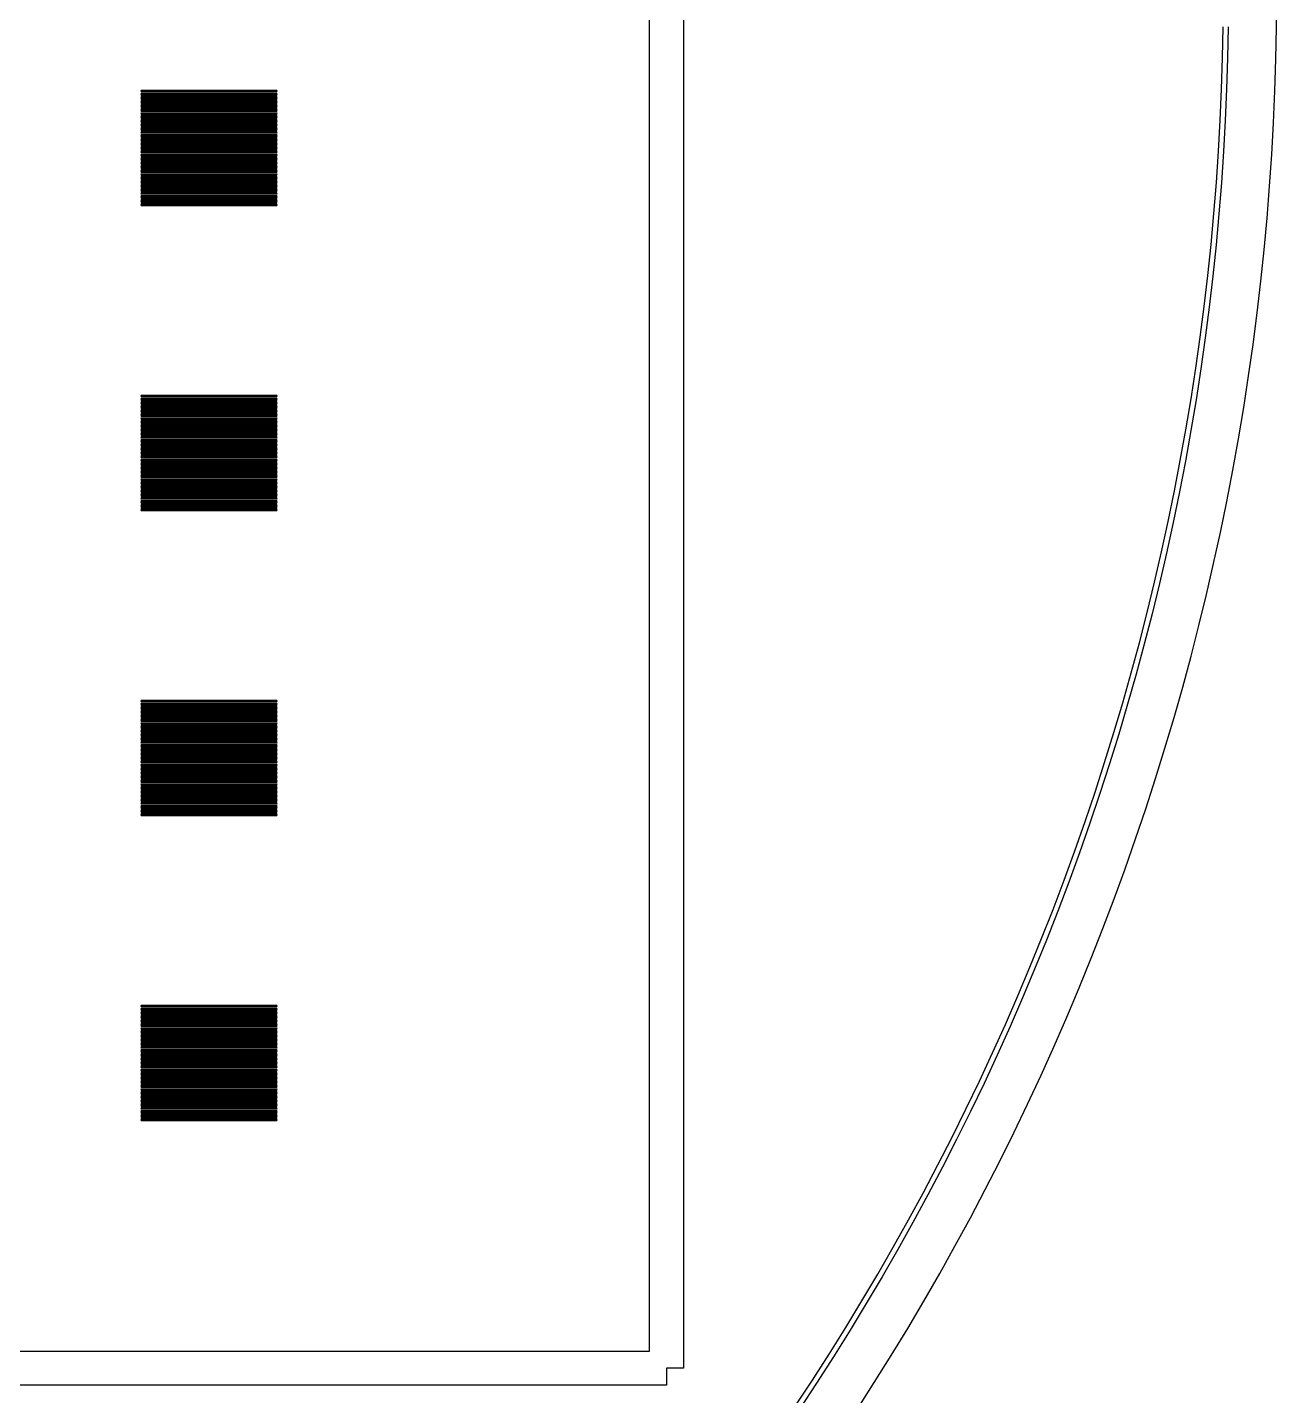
# Model space of a CAD drawing. Extents: x -17 to 130, y -40 to 112.
# Drawn here: x 93.64 to 130.5, y -5.31 to 35.06 of the extents above; entities that cross this region are included whole.
import ezdxf

# ---------------------------------------------------------------- set-up
doc = ezdxf.new("R2010")
doc.units = 0

msp = doc.modelspace()

# ---------------------------------------------------------------- linework, layer by layer
for p, q in [((113, 76.5), (113, -4.5)), ((112, -4), (112, 76)), ((130.494, 35.0612), (130.5, 36)), ((128.902, 34.1613), (128.919, 35.0806)), ((129.069, 35.0787), (129.052, 34.1576)), ((130.477, 34.1226), (130.494, 35.0612)), ((128.874, 33.2422), (128.902, 34.1613)), ((129.052, 34.1576), (129.024, 33.2367)), ((130.448, 33.1842), (130.477, 34.1226)), ((97, 33.195), (97, 33.205)), ((97, 33.205), (101, 33.205)), ((101, 33.195), (97, 33.195)), ((97, 33.155), (97, 33.165)), ((97, 33.165), (101, 33.165)), ((101, 33.155), (97, 33.155)), ((97, 33.115), (97, 33.125)), ((97, 33.125), (101, 33.125)), ((101, 33.115), (97, 33.115)), ((101, 33.205), (101, 33.195)), ((101, 33.165), (101, 33.155)), ((101, 33.125), (101, 33.115)), ((128.835, 32.3236), (128.874, 33.2422)), ((129.024, 33.2367), (128.985, 32.3163)), ((130.408, 32.2463), (130.448, 33.1842)), ((97, 33.075), (97, 33.085)), ((97, 33.085), (101, 33.085)), ((101, 33.075), (97, 33.075)), ((97, 33.035), (97, 33.045)), ((97, 33.045), (101, 33.045)), ((101, 33.035), (97, 33.035)), ((97, 32.995), (97, 33.005)), ((97, 33.005), (101, 33.005)), ((101, 32.995), (97, 32.995)), ((97, 32.955), (97, 32.965)), ((97, 32.965), (101, 32.965)), ((101, 32.955), (97, 32.955)), ((97, 32.915), (97, 32.925)), ((97, 32.925), (101, 32.925)), ((101, 32.915), (97, 32.915)), ((97, 32.875), (97, 32.885)), ((97, 32.885), (101, 32.885)), ((101, 32.875), (97, 32.875)), ((97, 32.835), (97, 32.845)), ((97, 32.845), (101, 32.845)), ((101, 32.835), (97, 32.835)), ((97, 32.795), (97, 32.805)), ((97, 32.805), (101, 32.805)), ((101, 32.795), (97, 32.795)), ((97, 32.755), (97, 32.765)), ((97, 32.765), (101, 32.765)), ((101, 32.755), (97, 32.755)), ((97, 32.715), (97, 32.725)), ((97, 32.725), (101, 32.725)), ((101, 32.715), (97, 32.715)), ((101, 33.085), (101, 33.075)), ((101, 33.045), (101, 33.035)), ((101, 33.005), (101, 32.995)), ((101, 32.965), (101, 32.955)), ((101, 32.925), (101, 32.915)), ((101, 32.885), (101, 32.875)), ((101, 32.845), (101, 32.835)), ((101, 32.805), (101, 32.795)), ((101, 32.765), (101, 32.755)), ((101, 32.725), (101, 32.715)), ((97, 32.675), (97, 32.685)), ((97, 32.685), (101, 32.685)), ((101, 32.675), (97, 32.675)), ((97, 32.635), (97, 32.645)), ((97, 32.645), (101, 32.645)), ((101, 32.635), (97, 32.635)), ((97, 32.595), (97, 32.605)), ((97, 32.605), (101, 32.605)), ((101, 32.595), (97, 32.595)), ((97, 32.555), (97, 32.565)), ((97, 32.565), (101, 32.565)), ((101, 32.555), (97, 32.555)), ((97, 32.515), (97, 32.525)), ((97, 32.525), (101, 32.525)), ((101, 32.515), (97, 32.515)), ((97, 32.475), (97, 32.485)), ((97, 32.485), (101, 32.485)), ((101, 32.475), (97, 32.475)), ((97, 32.435), (97, 32.445)), ((97, 32.445), (101, 32.445)), ((101, 32.435), (97, 32.435)), ((97, 32.395), (97, 32.405)), ((97, 32.405), (101, 32.405)), ((101, 32.395), (97, 32.395)), ((97, 32.355), (97, 32.365)), ((97, 32.365), (101, 32.365)), ((101, 32.355), (97, 32.355)), ((97, 32.315), (97, 32.325)), ((97, 32.325), (101, 32.325)), ((101, 32.315), (97, 32.315)), ((101, 32.685), (101, 32.675)), ((101, 32.645), (101, 32.635)), ((101, 32.605), (101, 32.595)), ((101, 32.565), (101, 32.555)), ((101, 32.525), (101, 32.515)), ((101, 32.485), (101, 32.475)), ((101, 32.445), (101, 32.435)), ((101, 32.405), (101, 32.395)), ((101, 32.365), (101, 32.355)), ((101, 32.325), (101, 32.315)), ((128.784, 31.4055), (128.835, 32.3236)), ((128.985, 32.3163), (128.934, 31.3963)), ((97, 32.275), (97, 32.285)), ((97, 32.285), (101, 32.285)), ((101, 32.275), (97, 32.275)), ((97, 32.235), (97, 32.245)), ((97, 32.245), (101, 32.245)), ((101, 32.235), (97, 32.235)), ((97, 32.195), (97, 32.205)), ((97, 32.205), (101, 32.205)), ((101, 32.195), (97, 32.195)), ((97, 32.155), (97, 32.165)), ((97, 32.165), (101, 32.165)), ((101, 32.155), (97, 32.155)), ((97, 32.115), (97, 32.125)), ((97, 32.125), (101, 32.125)), ((101, 32.115), (97, 32.115)), ((97, 32.075), (97, 32.085)), ((97, 32.085), (101, 32.085)), ((101, 32.075), (97, 32.075)), ((97, 32.035), (97, 32.045)), ((97, 32.045), (101, 32.045)), ((101, 32.035), (97, 32.035)), ((97, 31.995), (97, 32.005)), ((97, 32.005), (101, 32.005)), ((101, 31.995), (97, 31.995)), ((97, 31.955), (97, 31.965)), ((97, 31.965), (101, 31.965)), ((101, 31.955), (97, 31.955)), ((97, 31.915), (97, 31.925)), ((97, 31.925), (101, 31.925)), ((101, 31.915), (97, 31.915)), ((101, 32.285), (101, 32.275)), ((101, 32.245), (101, 32.235)), ((101, 32.205), (101, 32.195)), ((101, 32.165), (101, 32.155)), ((101, 32.125), (101, 32.115)), ((101, 32.085), (101, 32.075)), ((101, 32.045), (101, 32.035)), ((101, 32.005), (101, 31.995)), ((101, 31.965), (101, 31.955)), ((101, 31.925), (101, 31.915)), ((130.356, 31.309), (130.408, 32.2463)), ((97, 31.875), (97, 31.885)), ((97, 31.885), (101, 31.885)), ((101, 31.875), (97, 31.875)), ((97, 31.835), (97, 31.845)), ((97, 31.845), (101, 31.845)), ((101, 31.835), (97, 31.835)), ((97, 31.795), (97, 31.805)), ((97, 31.805), (101, 31.805)), ((101, 31.795), (97, 31.795)), ((97, 31.755), (97, 31.765)), ((97, 31.765), (101, 31.765)), ((101, 31.755), (97, 31.755)), ((97, 31.715), (97, 31.725)), ((97, 31.725), (101, 31.725)), ((101, 31.715), (97, 31.715)), ((97, 31.675), (97, 31.685)), ((97, 31.685), (101, 31.685)), ((101, 31.675), (97, 31.675)), ((97, 31.635), (97, 31.645)), ((97, 31.645), (101, 31.645)), ((101, 31.635), (97, 31.635)), ((97, 31.595), (97, 31.605)), ((97, 31.605), (101, 31.605)), ((101, 31.595), (97, 31.595)), ((97, 31.555), (97, 31.565)), ((97, 31.565), (101, 31.565)), ((101, 31.555), (97, 31.555)), ((97, 31.515), (97, 31.525)), ((97, 31.525), (101, 31.525)), ((101, 31.515), (97, 31.515)), ((101, 31.885), (101, 31.875)), ((101, 31.845), (101, 31.835)), ((101, 31.805), (101, 31.795)), ((101, 31.765), (101, 31.755)), ((101, 31.725), (101, 31.715)), ((101, 31.685), (101, 31.675)), ((101, 31.645), (101, 31.635)), ((101, 31.605), (101, 31.595)), ((101, 31.565), (101, 31.555)), ((101, 31.525), (101, 31.515)), ((97, 31.475), (97, 31.485)), ((97, 31.485), (101, 31.485)), ((101, 31.475), (97, 31.475)), ((97, 31.435), (97, 31.445)), ((97, 31.445), (101, 31.445)), ((101, 31.435), (97, 31.435)), ((97, 31.395), (97, 31.405)), ((97, 31.405), (101, 31.405)), ((101, 31.395), (97, 31.395)), ((97, 31.355), (97, 31.365)), ((97, 31.365), (101, 31.365)), ((101, 31.355), (97, 31.355)), ((97, 31.315), (97, 31.325)), ((97, 31.325), (101, 31.325)), ((101, 31.315), (97, 31.315)), ((97, 31.275), (97, 31.285)), ((97, 31.285), (101, 31.285)), ((101, 31.275), (97, 31.275)), ((97, 31.235), (97, 31.245)), ((97, 31.245), (101, 31.245)), ((101, 31.235), (97, 31.235)), ((97, 31.195), (97, 31.205)), ((97, 31.205), (101, 31.205)), ((101, 31.195), (97, 31.195)), ((97, 31.155), (97, 31.165)), ((97, 31.165), (101, 31.165)), ((101, 31.155), (97, 31.155)), ((97, 31.115), (97, 31.125)), ((97, 31.125), (101, 31.125)), ((101, 31.115), (97, 31.115)), ((101, 31.485), (101, 31.475)), ((101, 31.445), (101, 31.435)), ((101, 31.405), (101, 31.395)), ((101, 31.365), (101, 31.355)), ((101, 31.325), (101, 31.315)), ((101, 31.285), (101, 31.275)), ((101, 31.245), (101, 31.235)), ((101, 31.205), (101, 31.195)), ((101, 31.165), (101, 31.155)), ((101, 31.125), (101, 31.115)), ((128.722, 30.4882), (128.784, 31.4055)), ((128.934, 31.3963), (128.872, 30.4771)), ((130.293, 30.3723), (130.356, 31.309)), ((97, 31.075), (97, 31.085)), ((97, 31.085), (101, 31.085)), ((101, 31.075), (97, 31.075)), ((97, 31.035), (97, 31.045)), ((97, 31.045), (101, 31.045)), ((101, 31.035), (97, 31.035)), ((97, 30.995), (97, 31.005)), ((97, 31.005), (101, 31.005)), ((101, 30.995), (97, 30.995)), ((97, 30.955), (97, 30.965)), ((97, 30.965), (101, 30.965)), ((101, 30.955), (97, 30.955)), ((97, 30.915), (97, 30.925)), ((97, 30.925), (101, 30.925)), ((101, 30.915), (97, 30.915)), ((97, 30.875), (97, 30.885)), ((97, 30.885), (101, 30.885)), ((101, 30.875), (97, 30.875)), ((97, 30.835), (97, 30.845)), ((97, 30.845), (101, 30.845)), ((101, 30.835), (97, 30.835)), ((97, 30.795), (97, 30.805)), ((97, 30.805), (101, 30.805)), ((101, 30.795), (97, 30.795)), ((97, 30.755), (97, 30.765)), ((97, 30.765), (101, 30.765)), ((101, 30.755), (97, 30.755)), ((97, 30.715), (97, 30.725)), ((97, 30.725), (101, 30.725)), ((101, 30.715), (97, 30.715)), ((97, 30.675), (97, 30.685)), ((97, 30.685), (101, 30.685)), ((101, 31.085), (101, 31.075)), ((101, 31.045), (101, 31.035)), ((101, 31.005), (101, 30.995)), ((101, 30.965), (101, 30.955)), ((101, 30.925), (101, 30.915)), ((101, 30.885), (101, 30.875)), ((101, 30.845), (101, 30.835)), ((101, 30.805), (101, 30.795)), ((101, 30.765), (101, 30.755)), ((101, 30.725), (101, 30.715)), ((101, 30.685), (101, 30.675)), ((101, 30.675), (97, 30.675)), ((97, 30.635), (97, 30.645)), ((97, 30.645), (101, 30.645)), ((101, 30.635), (97, 30.635)), ((97, 30.595), (97, 30.605)), ((97, 30.605), (101, 30.605)), ((101, 30.595), (97, 30.595)), ((97, 30.555), (97, 30.565)), ((97, 30.565), (101, 30.565)), ((101, 30.555), (97, 30.555)), ((97, 30.515), (97, 30.525)), ((97, 30.525), (101, 30.525)), ((101, 30.515), (97, 30.515)), ((97, 30.475), (97, 30.485)), ((97, 30.485), (101, 30.485)), ((101, 30.475), (97, 30.475)), ((97, 30.435), (97, 30.445)), ((97, 30.445), (101, 30.445)), ((101, 30.435), (97, 30.435)), ((97, 30.395), (97, 30.405)), ((97, 30.405), (101, 30.405)), ((101, 30.395), (97, 30.395)), ((97, 30.355), (97, 30.365)), ((97, 30.365), (101, 30.365)), ((101, 30.355), (97, 30.355)), ((97, 30.315), (97, 30.325)), ((97, 30.325), (101, 30.325)), ((101, 30.315), (97, 30.315)), ((97, 30.275), (97, 30.285)), ((97, 30.285), (101, 30.285)), ((101, 30.645), (101, 30.635)), ((101, 30.605), (101, 30.595)), ((101, 30.565), (101, 30.555)), ((101, 30.525), (101, 30.515)), ((101, 30.485), (101, 30.475)), ((101, 30.445), (101, 30.435)), ((101, 30.405), (101, 30.395)), ((101, 30.365), (101, 30.355)), ((101, 30.325), (101, 30.315)), ((101, 30.285), (101, 30.275)), ((128.649, 29.5716), (128.722, 30.4882)), ((128.872, 30.4771), (128.798, 29.5588)), ((130.218, 29.4365), (130.293, 30.3723)), ((101, 30.275), (97, 30.275)), ((97, 30.235), (97, 30.245)), ((97, 30.245), (101, 30.245)), ((101, 30.235), (97, 30.235)), ((97, 30.195), (97, 30.205)), ((97, 30.205), (101, 30.205)), ((101, 30.195), (97, 30.195)), ((97, 30.155), (97, 30.165)), ((97, 30.165), (101, 30.165)), ((101, 30.155), (97, 30.155)), ((97, 30.115), (97, 30.125)), ((97, 30.125), (101, 30.125)), ((101, 30.115), (97, 30.115)), ((97, 30.075), (97, 30.085)), ((97, 30.085), (101, 30.085)), ((101, 30.075), (97, 30.075)), ((97, 30.035), (97, 30.045)), ((97, 30.045), (101, 30.045)), ((101, 30.035), (97, 30.035)), ((97, 29.995), (97, 30.005)), ((97, 30.005), (101, 30.005)), ((101, 29.995), (97, 29.995)), ((97, 29.955), (97, 29.965)), ((97, 29.965), (101, 29.965)), ((101, 29.955), (97, 29.955)), ((97, 29.915), (97, 29.925)), ((97, 29.925), (101, 29.925)), ((101, 29.915), (97, 29.915)), ((97, 29.875), (97, 29.885)), ((97, 29.885), (101, 29.885)), ((101, 30.245), (101, 30.235)), ((101, 30.205), (101, 30.195)), ((101, 30.165), (101, 30.155)), ((101, 30.125), (101, 30.115)), ((101, 30.085), (101, 30.075)), ((101, 30.045), (101, 30.035)), ((101, 30.005), (101, 29.995)), ((101, 29.965), (101, 29.955)), ((101, 29.925), (101, 29.915)), ((101, 29.885), (101, 29.875)), ((101, 29.875), (97, 29.875)), ((97, 29.835), (97, 29.845)), ((97, 29.845), (101, 29.845)), ((101, 29.835), (97, 29.835)), ((97, 29.795), (97, 29.805)), ((97, 29.805), (101, 29.805)), ((101, 29.795), (97, 29.795)), ((101, 29.845), (101, 29.835)), ((101, 29.805), (101, 29.795)), ((128.564, 28.6561), (128.649, 29.5716)), ((128.798, 29.5588), (128.713, 28.6414)), ((130.132, 28.5017), (130.218, 29.4365)), ((128.468, 27.7416), (128.564, 28.6561)), ((128.713, 28.6414), (128.618, 27.7251)), ((130.034, 27.568), (130.132, 28.5017)), ((128.362, 26.8284), (128.468, 27.7416)), ((128.618, 27.7251), (128.51, 26.81)), ((129.925, 26.6356), (130.034, 27.568)), ((128.243, 25.9165), (128.362, 26.8284)), ((128.51, 26.81), (128.392, 25.8964)), ((129.804, 25.7046), (129.925, 26.6356)), ((128.114, 25.0062), (128.243, 25.9165)), ((128.392, 25.8964), (128.262, 24.9842)), ((129.672, 24.7751), (129.804, 25.7046)), ((127.974, 24.0976), (128.114, 25.0062)), ((128.262, 24.9842), (128.122, 24.0737)), ((129.529, 23.8474), (129.672, 24.7751)), ((97, 24.195), (97, 24.205)), ((97, 24.205), (101, 24.205)), ((101, 24.195), (97, 24.195)), ((97, 24.155), (97, 24.165)), ((97, 24.165), (101, 24.165)), ((101, 24.155), (97, 24.155)), ((97, 24.115), (97, 24.125)), ((97, 24.125), (101, 24.125)), ((101, 24.115), (97, 24.115)), ((97, 24.075), (97, 24.085)), ((97, 24.085), (101, 24.085)), ((101, 24.075), (97, 24.075)), ((97, 24.035), (97, 24.045)), ((97, 24.045), (101, 24.045)), ((101, 24.035), (97, 24.035)), ((97, 23.995), (97, 24.005)), ((97, 24.005), (101, 24.005)), ((101, 23.995), (97, 23.995)), ((97, 23.955), (97, 23.965)), ((97, 23.965), (101, 23.965)), ((101, 23.955), (97, 23.955)), ((97, 23.915), (97, 23.925)), ((97, 23.925), (101, 23.925)), ((101, 23.915), (97, 23.915)), ((97, 23.875), (97, 23.885)), ((97, 23.885), (101, 23.885)), ((101, 23.875), (97, 23.875)), ((97, 23.835), (97, 23.845)), ((97, 23.845), (101, 23.845)), ((101, 23.835), (97, 23.835)), ((101, 24.205), (101, 24.195)), ((101, 24.165), (101, 24.155)), ((101, 24.125), (101, 24.115)), ((101, 24.085), (101, 24.075)), ((101, 24.045), (101, 24.035)), ((101, 24.005), (101, 23.995)), ((101, 23.965), (101, 23.955)), ((101, 23.925), (101, 23.915)), ((101, 23.885), (101, 23.875)), ((101, 23.845), (101, 23.835)), ((127.822, 23.1907), (127.974, 24.0976)), ((128.122, 24.0737), (127.97, 23.165)), ((129.374, 22.9214), (129.529, 23.8474)), ((97, 23.795), (97, 23.805)), ((97, 23.805), (101, 23.805)), ((101, 23.795), (97, 23.795)), ((97, 23.755), (97, 23.765)), ((97, 23.765), (101, 23.765)), ((101, 23.755), (97, 23.755)), ((97, 23.715), (97, 23.725)), ((97, 23.725), (101, 23.725)), ((101, 23.715), (97, 23.715)), ((97, 23.675), (97, 23.685)), ((97, 23.685), (101, 23.685)), ((101, 23.675), (97, 23.675)), ((97, 23.635), (97, 23.645)), ((97, 23.645), (101, 23.645)), ((101, 23.635), (97, 23.635)), ((97, 23.595), (97, 23.605)), ((97, 23.605), (101, 23.605)), ((101, 23.595), (97, 23.595)), ((97, 23.555), (97, 23.565)), ((97, 23.565), (101, 23.565)), ((101, 23.555), (97, 23.555)), ((97, 23.515), (97, 23.525)), ((97, 23.525), (101, 23.525)), ((101, 23.515), (97, 23.515)), ((97, 23.475), (97, 23.485)), ((97, 23.485), (101, 23.485)), ((101, 23.475), (97, 23.475)), ((97, 23.435), (97, 23.445)), ((97, 23.445), (101, 23.445)), ((101, 23.435), (97, 23.435)), ((101, 23.805), (101, 23.795)), ((101, 23.765), (101, 23.755)), ((101, 23.725), (101, 23.715)), ((101, 23.685), (101, 23.675)), ((101, 23.645), (101, 23.635)), ((101, 23.605), (101, 23.595)), ((101, 23.565), (101, 23.555)), ((101, 23.525), (101, 23.515)), ((101, 23.485), (101, 23.475)), ((101, 23.445), (101, 23.435)), ((97, 23.395), (97, 23.405)), ((97, 23.405), (101, 23.405)), ((101, 23.395), (97, 23.395)), ((97, 23.355), (97, 23.365)), ((97, 23.365), (101, 23.365)), ((101, 23.355), (97, 23.355)), ((97, 23.315), (97, 23.325)), ((97, 23.325), (101, 23.325)), ((101, 23.315), (97, 23.315)), ((97, 23.275), (97, 23.285)), ((97, 23.285), (101, 23.285)), ((101, 23.275), (97, 23.275)), ((97, 23.235), (97, 23.245)), ((97, 23.245), (101, 23.245)), ((101, 23.235), (97, 23.235)), ((97, 23.195), (97, 23.205)), ((97, 23.205), (101, 23.205)), ((101, 23.195), (97, 23.195)), ((97, 23.155), (97, 23.165)), ((97, 23.165), (101, 23.165)), ((101, 23.155), (97, 23.155)), ((97, 23.115), (97, 23.125)), ((97, 23.125), (101, 23.125)), ((101, 23.115), (97, 23.115)), ((97, 23.075), (97, 23.085)), ((97, 23.085), (101, 23.085)), ((101, 23.075), (97, 23.075)), ((97, 23.035), (97, 23.045)), ((97, 23.045), (101, 23.045)), ((101, 23.035), (97, 23.035)), ((101, 23.405), (101, 23.395)), ((101, 23.365), (101, 23.355)), ((101, 23.325), (101, 23.315)), ((101, 23.285), (101, 23.275)), ((101, 23.245), (101, 23.235)), ((101, 23.205), (101, 23.195)), ((101, 23.165), (101, 23.155)), ((101, 23.125), (101, 23.115)), ((101, 23.085), (101, 23.075)), ((101, 23.045), (101, 23.035)), ((127.659, 22.2858), (127.822, 23.1907)), ((127.97, 23.165), (127.807, 22.2583)), ((97, 22.995), (97, 23.005)), ((97, 23.005), (101, 23.005)), ((101, 22.995), (97, 22.995)), ((97, 22.955), (97, 22.965)), ((97, 22.965), (101, 22.965)), ((101, 22.955), (97, 22.955)), ((97, 22.915), (97, 22.925)), ((97, 22.925), (101, 22.925)), ((101, 22.915), (97, 22.915)), ((97, 22.875), (97, 22.885)), ((97, 22.885), (101, 22.885)), ((101, 22.875), (97, 22.875)), ((97, 22.835), (97, 22.845)), ((97, 22.845), (101, 22.845)), ((101, 22.835), (97, 22.835)), ((97, 22.795), (97, 22.805)), ((97, 22.805), (101, 22.805)), ((101, 22.795), (97, 22.795)), ((97, 22.755), (97, 22.765)), ((97, 22.765), (101, 22.765)), ((101, 22.755), (97, 22.755)), ((97, 22.715), (97, 22.725)), ((97, 22.725), (101, 22.725)), ((101, 22.715), (97, 22.715)), ((97, 22.675), (97, 22.685)), ((97, 22.685), (101, 22.685)), ((101, 22.675), (97, 22.675)), ((97, 22.635), (97, 22.645)), ((97, 22.645), (101, 22.645)), ((101, 22.635), (97, 22.635)), ((101, 23.005), (101, 22.995)), ((101, 22.965), (101, 22.955)), ((101, 22.925), (101, 22.915)), ((101, 22.885), (101, 22.875)), ((101, 22.845), (101, 22.835)), ((101, 22.805), (101, 22.795)), ((101, 22.765), (101, 22.755)), ((101, 22.725), (101, 22.715)), ((101, 22.685), (101, 22.675)), ((101, 22.645), (101, 22.635)), ((129.208, 21.9975), (129.374, 22.9214)), ((97, 22.595), (97, 22.605)), ((97, 22.605), (101, 22.605)), ((101, 22.595), (97, 22.595)), ((97, 22.555), (97, 22.565)), ((97, 22.565), (101, 22.565)), ((101, 22.555), (97, 22.555)), ((97, 22.515), (97, 22.525)), ((97, 22.525), (101, 22.525)), ((101, 22.515), (97, 22.515)), ((97, 22.475), (97, 22.485)), ((97, 22.485), (101, 22.485)), ((101, 22.475), (97, 22.475)), ((97, 22.435), (97, 22.445)), ((97, 22.445), (101, 22.445)), ((101, 22.435), (97, 22.435)), ((97, 22.395), (97, 22.405)), ((97, 22.405), (101, 22.405)), ((101, 22.395), (97, 22.395)), ((97, 22.355), (97, 22.365)), ((97, 22.365), (101, 22.365)), ((101, 22.355), (97, 22.355)), ((97, 22.315), (97, 22.325)), ((97, 22.325), (101, 22.325)), ((101, 22.315), (97, 22.315)), ((97, 22.275), (97, 22.285)), ((97, 22.285), (101, 22.285)), ((101, 22.275), (97, 22.275)), ((97, 22.235), (97, 22.245)), ((97, 22.245), (101, 22.245)), ((101, 22.235), (97, 22.235)), ((101, 22.605), (101, 22.595)), ((101, 22.565), (101, 22.555)), ((101, 22.525), (101, 22.515)), ((101, 22.485), (101, 22.475)), ((101, 22.445), (101, 22.435)), ((101, 22.405), (101, 22.395)), ((101, 22.365), (101, 22.355)), ((101, 22.325), (101, 22.315)), ((101, 22.285), (101, 22.275)), ((101, 22.245), (101, 22.235)), ((127.485, 21.3829), (127.659, 22.2858)), ((127.807, 22.2583), (127.632, 21.3536)), ((97, 22.195), (97, 22.205)), ((97, 22.205), (101, 22.205)), ((101, 22.195), (97, 22.195)), ((97, 22.155), (97, 22.165)), ((97, 22.165), (101, 22.165)), ((101, 22.155), (97, 22.155)), ((97, 22.115), (97, 22.125)), ((97, 22.125), (101, 22.125)), ((101, 22.115), (97, 22.115)), ((97, 22.075), (97, 22.085)), ((97, 22.085), (101, 22.085)), ((101, 22.075), (97, 22.075)), ((97, 22.035), (97, 22.045)), ((97, 22.045), (101, 22.045)), ((101, 22.035), (97, 22.035)), ((97, 21.995), (97, 22.005)), ((97, 22.005), (101, 22.005)), ((101, 21.995), (97, 21.995)), ((97, 21.955), (97, 21.965)), ((97, 21.965), (101, 21.965)), ((101, 21.955), (97, 21.955)), ((97, 21.915), (97, 21.925)), ((97, 21.925), (101, 21.925)), ((101, 21.915), (97, 21.915)), ((97, 21.875), (97, 21.885)), ((97, 21.885), (101, 21.885)), ((101, 21.875), (97, 21.875)), ((97, 21.835), (97, 21.845)), ((97, 21.845), (101, 21.845)), ((101, 21.835), (97, 21.835)), ((97, 21.795), (97, 21.805)), ((97, 21.805), (101, 21.805)), ((101, 22.205), (101, 22.195)), ((101, 22.165), (101, 22.155)), ((101, 22.125), (101, 22.115)), ((101, 22.085), (101, 22.075)), ((101, 22.045), (101, 22.035)), ((101, 22.005), (101, 21.995)), ((101, 21.965), (101, 21.955)), ((101, 21.925), (101, 21.915)), ((101, 21.885), (101, 21.875)), ((101, 21.845), (101, 21.835)), ((101, 21.805), (101, 21.795)), ((129.03, 21.0756), (129.208, 21.9975)), ((101, 21.795), (97, 21.795)), ((97, 21.755), (97, 21.765)), ((97, 21.765), (101, 21.765)), ((101, 21.755), (97, 21.755)), ((97, 21.715), (97, 21.725)), ((97, 21.725), (101, 21.725)), ((101, 21.715), (97, 21.715)), ((97, 21.675), (97, 21.685)), ((97, 21.685), (101, 21.685)), ((101, 21.675), (97, 21.675)), ((97, 21.635), (97, 21.645)), ((97, 21.645), (101, 21.645)), ((101, 21.635), (97, 21.635)), ((97, 21.595), (97, 21.605)), ((97, 21.605), (101, 21.605)), ((101, 21.595), (97, 21.595)), ((97, 21.555), (97, 21.565)), ((97, 21.565), (101, 21.565)), ((101, 21.555), (97, 21.555)), ((97, 21.515), (97, 21.525)), ((97, 21.525), (101, 21.525)), ((101, 21.515), (97, 21.515)), ((97, 21.475), (97, 21.485)), ((97, 21.485), (101, 21.485)), ((101, 21.475), (97, 21.475)), ((97, 21.435), (97, 21.445)), ((97, 21.445), (101, 21.445)), ((101, 21.435), (97, 21.435)), ((97, 21.395), (97, 21.405)), ((97, 21.405), (101, 21.405)), ((101, 21.765), (101, 21.755)), ((101, 21.725), (101, 21.715)), ((101, 21.685), (101, 21.675)), ((101, 21.645), (101, 21.635)), ((101, 21.605), (101, 21.595)), ((101, 21.565), (101, 21.555)), ((101, 21.525), (101, 21.515)), ((101, 21.485), (101, 21.475)), ((101, 21.445), (101, 21.435)), ((101, 21.405), (101, 21.395)), ((101, 21.395), (97, 21.395)), ((97, 21.355), (97, 21.365)), ((97, 21.365), (101, 21.365)), ((101, 21.355), (97, 21.355)), ((97, 21.315), (97, 21.325)), ((97, 21.325), (101, 21.325)), ((101, 21.315), (97, 21.315)), ((97, 21.275), (97, 21.285)), ((97, 21.285), (101, 21.285)), ((101, 21.275), (97, 21.275)), ((97, 21.235), (97, 21.245)), ((97, 21.245), (101, 21.245)), ((101, 21.235), (97, 21.235)), ((97, 21.195), (97, 21.205)), ((97, 21.205), (101, 21.205)), ((101, 21.195), (97, 21.195)), ((97, 21.155), (97, 21.165)), ((97, 21.165), (101, 21.165)), ((101, 21.155), (97, 21.155)), ((97, 21.115), (97, 21.125)), ((97, 21.125), (101, 21.125)), ((101, 21.115), (97, 21.115)), ((97, 21.075), (97, 21.085)), ((97, 21.085), (101, 21.085)), ((101, 21.075), (97, 21.075)), ((97, 21.035), (97, 21.045)), ((97, 21.045), (101, 21.045)), ((101, 21.035), (97, 21.035)), ((97, 20.995), (97, 21.005)), ((97, 21.005), (101, 21.005)), ((101, 20.995), (97, 20.995)), ((101, 21.365), (101, 21.355)), ((101, 21.325), (101, 21.315)), ((101, 21.285), (101, 21.275)), ((101, 21.245), (101, 21.235)), ((101, 21.205), (101, 21.195)), ((101, 21.165), (101, 21.155)), ((101, 21.125), (101, 21.115)), ((101, 21.085), (101, 21.075)), ((101, 21.045), (101, 21.035)), ((101, 21.005), (101, 20.995)), ((127.3, 20.4822), (127.485, 21.3829)), ((127.632, 21.3536), (127.447, 20.4511)), ((128.841, 20.156), (129.03, 21.0756)), ((97, 20.955), (97, 20.965)), ((97, 20.965), (101, 20.965)), ((101, 20.955), (97, 20.955)), ((97, 20.915), (97, 20.925)), ((97, 20.925), (101, 20.925)), ((101, 20.915), (97, 20.915)), ((97, 20.875), (97, 20.885)), ((97, 20.885), (101, 20.885)), ((101, 20.875), (97, 20.875)), ((97, 20.835), (97, 20.845)), ((97, 20.845), (101, 20.845)), ((101, 20.835), (97, 20.835)), ((97, 20.795), (97, 20.805)), ((97, 20.805), (101, 20.805)), ((101, 20.795), (97, 20.795)), ((101, 20.965), (101, 20.955)), ((101, 20.925), (101, 20.915)), ((101, 20.885), (101, 20.875)), ((101, 20.845), (101, 20.835)), ((101, 20.805), (101, 20.795)), ((127.104, 19.5838), (127.3, 20.4822)), ((127.447, 20.4511), (127.251, 19.551)), ((128.641, 19.2388), (128.841, 20.156)), ((126.898, 18.688), (127.104, 19.5838)), ((127.251, 19.551), (127.043, 18.6533)), ((128.43, 18.3241), (128.641, 19.2388)), ((126.68, 17.7947), (126.898, 18.688)), ((127.043, 18.6533), (126.825, 17.7583)), ((128.207, 17.412), (128.43, 18.3241)), ((126.451, 16.9042), (126.68, 17.7947)), ((126.825, 17.7583), (126.596, 16.866)), ((127.974, 16.5028), (128.207, 17.412)), ((126.211, 16.0166), (126.451, 16.9042)), ((126.596, 16.866), (126.355, 15.9765)), ((127.729, 15.5965), (127.974, 16.5028)), ((125.96, 15.1319), (126.211, 16.0166)), ((126.355, 15.9765), (126.104, 15.0901)), ((127.473, 14.6933), (127.729, 15.5965)), ((97, 15.195), (97, 15.205)), ((97, 15.205), (101, 15.205)), ((101, 15.195), (97, 15.195)), ((97, 15.155), (97, 15.165)), ((97, 15.165), (101, 15.165)), ((101, 15.155), (97, 15.155)), ((97, 15.115), (97, 15.125)), ((97, 15.125), (101, 15.125)), ((101, 15.115), (97, 15.115)), ((97, 15.075), (97, 15.085)), ((97, 15.085), (101, 15.085)), ((101, 15.075), (97, 15.075)), ((97, 15.035), (97, 15.045)), ((97, 15.045), (101, 15.045)), ((101, 15.035), (97, 15.035)), ((97, 14.995), (97, 15.005)), ((97, 15.005), (101, 15.005)), ((101, 14.995), (97, 14.995)), ((97, 14.955), (97, 14.965)), ((97, 14.965), (101, 14.965)), ((101, 14.955), (97, 14.955)), ((101, 15.205), (101, 15.195)), ((101, 15.165), (101, 15.155)), ((101, 15.125), (101, 15.115)), ((101, 15.085), (101, 15.075)), ((101, 15.045), (101, 15.035)), ((101, 15.005), (101, 14.995)), ((101, 14.965), (101, 14.955)), ((125.699, 14.2504), (125.96, 15.1319)), ((126.104, 15.0901), (125.842, 14.2069)), ((97, 14.915), (97, 14.925)), ((97, 14.925), (101, 14.925)), ((101, 14.915), (97, 14.915)), ((97, 14.875), (97, 14.885)), ((97, 14.885), (101, 14.885)), ((101, 14.875), (97, 14.875)), ((97, 14.835), (97, 14.845)), ((97, 14.845), (101, 14.845)), ((101, 14.835), (97, 14.835)), ((97, 14.795), (97, 14.805)), ((97, 14.805), (101, 14.805)), ((101, 14.795), (97, 14.795)), ((97, 14.755), (97, 14.765)), ((97, 14.765), (101, 14.765)), ((101, 14.755), (97, 14.755)), ((97, 14.715), (97, 14.725)), ((97, 14.725), (101, 14.725)), ((101, 14.715), (97, 14.715)), ((97, 14.675), (97, 14.685)), ((97, 14.685), (101, 14.685)), ((101, 14.675), (97, 14.675)), ((97, 14.635), (97, 14.645)), ((97, 14.645), (101, 14.645)), ((101, 14.635), (97, 14.635)), ((97, 14.595), (97, 14.605)), ((97, 14.605), (101, 14.605)), ((101, 14.595), (97, 14.595)), ((97, 14.555), (97, 14.565)), ((97, 14.565), (101, 14.565)), ((101, 14.555), (97, 14.555)), ((101, 14.925), (101, 14.915)), ((101, 14.885), (101, 14.875)), ((101, 14.845), (101, 14.835)), ((101, 14.805), (101, 14.795)), ((101, 14.765), (101, 14.755)), ((101, 14.725), (101, 14.715)), ((101, 14.685), (101, 14.675)), ((101, 14.645), (101, 14.635)), ((101, 14.605), (101, 14.595)), ((101, 14.565), (101, 14.555)), ((127.206, 13.7932), (127.473, 14.6933)), ((97, 14.515), (97, 14.525)), ((97, 14.525), (101, 14.525)), ((101, 14.515), (97, 14.515)), ((97, 14.475), (97, 14.485)), ((97, 14.485), (101, 14.485)), ((101, 14.475), (97, 14.475)), ((97, 14.435), (97, 14.445)), ((97, 14.445), (101, 14.445)), ((101, 14.435), (97, 14.435)), ((97, 14.395), (97, 14.405)), ((97, 14.405), (101, 14.405)), ((101, 14.395), (97, 14.395)), ((97, 14.355), (97, 14.365)), ((97, 14.365), (101, 14.365)), ((101, 14.355), (97, 14.355)), ((97, 14.315), (97, 14.325)), ((97, 14.325), (101, 14.325)), ((101, 14.315), (97, 14.315)), ((97, 14.275), (97, 14.285)), ((97, 14.285), (101, 14.285)), ((101, 14.275), (97, 14.275)), ((97, 14.235), (97, 14.245)), ((97, 14.245), (101, 14.245)), ((101, 14.235), (97, 14.235)), ((97, 14.195), (97, 14.205)), ((97, 14.205), (101, 14.205)), ((101, 14.195), (97, 14.195)), ((97, 14.155), (97, 14.165)), ((97, 14.165), (101, 14.165)), ((101, 14.155), (97, 14.155)), ((101, 14.525), (101, 14.515)), ((101, 14.485), (101, 14.475)), ((101, 14.445), (101, 14.435)), ((101, 14.405), (101, 14.395)), ((101, 14.365), (101, 14.355)), ((101, 14.325), (101, 14.315)), ((101, 14.285), (101, 14.275)), ((101, 14.245), (101, 14.235)), ((101, 14.205), (101, 14.195)), ((101, 14.165), (101, 14.155)), ((125.426, 13.3722), (125.699, 14.2504)), ((125.842, 14.2069), (125.569, 13.3269)), ((97, 14.115), (97, 14.125)), ((97, 14.125), (101, 14.125)), ((101, 14.115), (97, 14.115)), ((97, 14.075), (97, 14.085)), ((97, 14.085), (101, 14.085)), ((101, 14.075), (97, 14.075)), ((97, 14.035), (97, 14.045)), ((97, 14.045), (101, 14.045)), ((101, 14.035), (97, 14.035)), ((97, 13.995), (97, 14.005)), ((97, 14.005), (101, 14.005)), ((101, 13.995), (97, 13.995)), ((97, 13.955), (97, 13.965)), ((97, 13.965), (101, 13.965)), ((101, 13.955), (97, 13.955)), ((97, 13.915), (97, 13.925)), ((97, 13.925), (101, 13.925)), ((101, 13.915), (97, 13.915)), ((97, 13.875), (97, 13.885)), ((97, 13.885), (101, 13.885)), ((101, 13.875), (97, 13.875)), ((97, 13.835), (97, 13.845)), ((97, 13.845), (101, 13.845)), ((101, 13.835), (97, 13.835)), ((97, 13.795), (97, 13.805)), ((97, 13.805), (101, 13.805)), ((101, 13.795), (97, 13.795)), ((97, 13.755), (97, 13.765)), ((97, 13.765), (101, 13.765)), ((101, 13.755), (97, 13.755)), ((101, 14.125), (101, 14.115)), ((101, 14.085), (101, 14.075)), ((101, 14.045), (101, 14.035)), ((101, 14.005), (101, 13.995)), ((101, 13.965), (101, 13.955)), ((101, 13.925), (101, 13.915)), ((101, 13.885), (101, 13.875)), ((101, 13.845), (101, 13.835)), ((101, 13.805), (101, 13.795)), ((101, 13.765), (101, 13.755)), ((126.928, 12.8965), (127.206, 13.7932)), ((97, 13.715), (97, 13.725)), ((97, 13.725), (101, 13.725)), ((101, 13.715), (97, 13.715)), ((97, 13.675), (97, 13.685)), ((97, 13.685), (101, 13.685)), ((101, 13.675), (97, 13.675)), ((97, 13.635), (97, 13.645)), ((97, 13.645), (101, 13.645)), ((101, 13.635), (97, 13.635)), ((97, 13.595), (97, 13.605)), ((97, 13.605), (101, 13.605)), ((101, 13.595), (97, 13.595)), ((97, 13.555), (97, 13.565)), ((97, 13.565), (101, 13.565)), ((101, 13.555), (97, 13.555)), ((97, 13.515), (97, 13.525)), ((97, 13.525), (101, 13.525)), ((101, 13.515), (97, 13.515)), ((97, 13.475), (97, 13.485)), ((97, 13.485), (101, 13.485)), ((101, 13.475), (97, 13.475)), ((97, 13.435), (97, 13.445)), ((97, 13.445), (101, 13.445)), ((101, 13.435), (97, 13.435)), ((97, 13.395), (97, 13.405)), ((97, 13.405), (101, 13.405)), ((101, 13.395), (97, 13.395)), ((97, 13.355), (97, 13.365)), ((97, 13.365), (101, 13.365)), ((101, 13.355), (97, 13.355)), ((97, 13.315), (97, 13.325)), ((97, 13.325), (101, 13.325)), ((101, 13.725), (101, 13.715)), ((101, 13.685), (101, 13.675)), ((101, 13.645), (101, 13.635)), ((101, 13.605), (101, 13.595)), ((101, 13.565), (101, 13.555)), ((101, 13.525), (101, 13.515)), ((101, 13.485), (101, 13.475)), ((101, 13.445), (101, 13.435)), ((101, 13.405), (101, 13.395)), ((101, 13.365), (101, 13.355)), ((101, 13.325), (101, 13.315)), ((125.143, 12.4974), (125.426, 13.3722)), ((125.569, 13.3269), (125.286, 12.4503)), ((101, 13.315), (97, 13.315)), ((97, 13.275), (97, 13.285)), ((97, 13.285), (101, 13.285)), ((101, 13.275), (97, 13.275)), ((97, 13.235), (97, 13.245)), ((97, 13.245), (101, 13.245)), ((101, 13.235), (97, 13.235)), ((97, 13.195), (97, 13.205)), ((97, 13.205), (101, 13.205)), ((101, 13.195), (97, 13.195)), ((97, 13.155), (97, 13.165)), ((97, 13.165), (101, 13.165)), ((101, 13.155), (97, 13.155)), ((97, 13.115), (97, 13.125)), ((97, 13.125), (101, 13.125)), ((101, 13.115), (97, 13.115)), ((97, 13.075), (97, 13.085)), ((97, 13.085), (101, 13.085)), ((101, 13.075), (97, 13.075)), ((97, 13.035), (97, 13.045)), ((97, 13.045), (101, 13.045)), ((101, 13.035), (97, 13.035)), ((97, 12.995), (97, 13.005)), ((97, 13.005), (101, 13.005)), ((101, 12.995), (97, 12.995)), ((97, 12.955), (97, 12.965)), ((97, 12.965), (101, 12.965)), ((101, 12.955), (97, 12.955)), ((97, 12.915), (97, 12.925)), ((97, 12.925), (101, 12.925)), ((101, 13.285), (101, 13.275)), ((101, 13.245), (101, 13.235)), ((101, 13.205), (101, 13.195)), ((101, 13.165), (101, 13.155)), ((101, 13.125), (101, 13.115)), ((101, 13.085), (101, 13.075)), ((101, 13.045), (101, 13.035)), ((101, 13.005), (101, 12.995)), ((101, 12.965), (101, 12.955)), ((101, 12.925), (101, 12.915)), ((101, 12.915), (97, 12.915)), ((97, 12.875), (97, 12.885)), ((97, 12.885), (101, 12.885)), ((101, 12.875), (97, 12.875)), ((97, 12.835), (97, 12.845)), ((97, 12.845), (101, 12.845)), ((101, 12.835), (97, 12.835)), ((97, 12.795), (97, 12.805)), ((97, 12.805), (101, 12.805)), ((101, 12.795), (97, 12.795)), ((97, 12.755), (97, 12.765)), ((97, 12.765), (101, 12.765)), ((101, 12.755), (97, 12.755)), ((97, 12.715), (97, 12.725)), ((97, 12.725), (101, 12.725)), ((101, 12.715), (97, 12.715)), ((97, 12.675), (97, 12.685)), ((97, 12.685), (101, 12.685)), ((101, 12.675), (97, 12.675)), ((97, 12.635), (97, 12.645)), ((97, 12.645), (101, 12.645)), ((101, 12.635), (97, 12.635)), ((97, 12.595), (97, 12.605)), ((97, 12.605), (101, 12.605)), ((101, 12.595), (97, 12.595)), ((97, 12.555), (97, 12.565)), ((97, 12.565), (101, 12.565)), ((101, 12.555), (97, 12.555)), ((97, 12.515), (97, 12.525)), ((97, 12.525), (101, 12.525)), ((101, 12.885), (101, 12.875)), ((101, 12.845), (101, 12.835)), ((101, 12.805), (101, 12.795)), ((101, 12.765), (101, 12.755)), ((101, 12.725), (101, 12.715)), ((101, 12.685), (101, 12.675)), ((101, 12.645), (101, 12.635)), ((101, 12.605), (101, 12.595)), ((101, 12.565), (101, 12.555)), ((101, 12.525), (101, 12.515)), ((126.639, 12.0034), (126.928, 12.8965)), ((101, 12.515), (97, 12.515)), ((97, 12.475), (97, 12.485)), ((97, 12.485), (101, 12.485)), ((101, 12.475), (97, 12.475)), ((97, 12.435), (97, 12.445)), ((97, 12.445), (101, 12.445)), ((101, 12.435), (97, 12.435)), ((97, 12.395), (97, 12.405)), ((97, 12.405), (101, 12.405)), ((101, 12.395), (97, 12.395)), ((97, 12.355), (97, 12.365)), ((97, 12.365), (101, 12.365)), ((101, 12.355), (97, 12.355)), ((97, 12.315), (97, 12.325)), ((97, 12.325), (101, 12.325)), ((101, 12.315), (97, 12.315)), ((97, 12.275), (97, 12.285)), ((97, 12.285), (101, 12.285)), ((101, 12.275), (97, 12.275)), ((97, 12.235), (97, 12.245)), ((97, 12.245), (101, 12.245)), ((101, 12.235), (97, 12.235)), ((97, 12.195), (97, 12.205)), ((97, 12.205), (101, 12.205)), ((101, 12.195), (97, 12.195)), ((97, 12.155), (97, 12.165)), ((97, 12.165), (101, 12.165)), ((101, 12.155), (97, 12.155)), ((97, 12.115), (97, 12.125)), ((97, 12.125), (101, 12.125)), ((101, 12.115), (97, 12.115)), ((101, 12.485), (101, 12.475)), ((101, 12.445), (101, 12.435)), ((101, 12.405), (101, 12.395)), ((101, 12.365), (101, 12.355)), ((101, 12.325), (101, 12.315)), ((101, 12.285), (101, 12.275)), ((101, 12.245), (101, 12.235)), ((101, 12.205), (101, 12.195)), ((101, 12.165), (101, 12.155)), ((101, 12.125), (101, 12.115)), ((124.85, 11.6261), (125.143, 12.4974)), ((125.286, 12.4503), (124.991, 11.5773)), ((97, 12.075), (97, 12.085)), ((97, 12.085), (101, 12.085)), ((101, 12.075), (97, 12.075)), ((97, 12.035), (97, 12.045)), ((97, 12.045), (101, 12.045)), ((101, 12.035), (97, 12.035)), ((97, 11.995), (97, 12.005)), ((97, 12.005), (101, 12.005)), ((101, 11.995), (97, 11.995)), ((97, 11.955), (97, 11.965)), ((97, 11.965), (101, 11.965)), ((101, 11.955), (97, 11.955)), ((97, 11.915), (97, 11.925)), ((97, 11.925), (101, 11.925)), ((101, 11.915), (97, 11.915)), ((97, 11.875), (97, 11.885)), ((97, 11.885), (101, 11.885)), ((101, 11.875), (97, 11.875)), ((97, 11.835), (97, 11.845)), ((97, 11.845), (101, 11.845)), ((101, 11.835), (97, 11.835)), ((97, 11.795), (97, 11.805)), ((97, 11.805), (101, 11.805)), ((101, 11.795), (97, 11.795)), ((101, 12.085), (101, 12.075)), ((101, 12.045), (101, 12.035)), ((101, 12.005), (101, 11.995)), ((101, 11.965), (101, 11.955)), ((101, 11.925), (101, 11.915)), ((101, 11.885), (101, 11.875)), ((101, 11.845), (101, 11.835)), ((101, 11.805), (101, 11.795)), ((126.339, 11.1138), (126.639, 12.0034)), ((124.545, 10.7585), (124.85, 11.6261)), ((124.991, 11.5773), (124.686, 10.708)), ((126.028, 10.2279), (126.339, 11.1138)), ((124.23, 9.89473), (124.545, 10.7585)), ((124.686, 10.708), (124.371, 9.84247)), ((125.706, 9.34598), (126.028, 10.2279)), ((123.904, 9.03487), (124.23, 9.89473)), ((124.371, 9.84247), (124.044, 8.98088)), ((125.374, 8.46803), (125.706, 9.34598)), ((123.568, 8.17906), (123.904, 9.03487)), ((124.044, 8.98088), (123.708, 8.12337)), ((123.222, 7.32745), (123.568, 8.17906)), ((123.708, 8.12337), (123.36, 7.27005)), ((125.031, 7.59424), (125.374, 8.46803)), ((122.865, 6.48015), (123.222, 7.32745)), ((123.36, 7.27005), (123.002, 6.42105)), ((124.677, 6.72473), (125.031, 7.59424)), ((122.497, 5.6373), (122.865, 6.48015)), ((124.312, 5.85962), (124.677, 6.72473)), ((97, 6.19499), (97, 6.20499)), ((97, 6.20499), (101, 6.20499)), ((101, 6.19499), (97, 6.19499)), ((97, 6.155), (97, 6.16499)), ((97, 6.16499), (101, 6.16499)), ((101, 6.155), (97, 6.155)), ((97, 6.11499), (97, 6.125)), ((97, 6.125), (101, 6.125)), ((101, 6.11499), (97, 6.11499)), ((97, 6.075), (97, 6.08499)), ((97, 6.08499), (101, 6.08499)), ((101, 6.075), (97, 6.075)), ((101, 6.20499), (101, 6.19499)), ((101, 6.16499), (101, 6.155)), ((101, 6.125), (101, 6.11499)), ((101, 6.08499), (101, 6.075)), ((123.002, 6.42105), (122.634, 5.57651)), ((97, 6.03499), (97, 6.045)), ((97, 6.045), (101, 6.045)), ((101, 6.03499), (97, 6.03499)), ((97, 5.995), (97, 6.00499)), ((97, 6.00499), (101, 6.00499)), ((101, 5.995), (97, 5.995)), ((97, 5.95499), (97, 5.965)), ((97, 5.965), (101, 5.965)), ((101, 5.95499), (97, 5.95499)), ((97, 5.91499), (97, 5.92499)), ((97, 5.92499), (101, 5.92499)), ((101, 5.91499), (97, 5.91499)), ((97, 5.875), (97, 5.88499)), ((97, 5.88499), (101, 5.88499)), ((101, 5.875), (97, 5.875)), ((97, 5.83499), (97, 5.84499)), ((97, 5.84499), (101, 5.84499)), ((101, 5.83499), (97, 5.83499)), ((97, 5.795), (97, 5.80499)), ((97, 5.80499), (101, 5.80499)), ((101, 5.795), (97, 5.795)), ((97, 5.75499), (97, 5.765)), ((97, 5.765), (101, 5.765)), ((101, 5.75499), (97, 5.75499)), ((97, 5.715), (97, 5.72499)), ((97, 5.72499), (101, 5.72499)), ((101, 5.715), (97, 5.715)), ((97, 5.67499), (97, 5.685)), ((97, 5.685), (101, 5.685)), ((101, 5.67499), (97, 5.67499)), ((101, 6.045), (101, 6.03499)), ((101, 6.00499), (101, 5.995)), ((101, 5.965), (101, 5.95499)), ((101, 5.92499), (101, 5.91499)), ((101, 5.88499), (101, 5.875)), ((101, 5.84499), (101, 5.83499)), ((101, 5.80499), (101, 5.795)), ((101, 5.765), (101, 5.75499)), ((101, 5.72499), (101, 5.715)), ((101, 5.685), (101, 5.67499)), ((123.937, 4.99904), (124.312, 5.85962)), ((97, 5.63499), (97, 5.64499)), ((97, 5.64499), (101, 5.64499)), ((101, 5.63499), (97, 5.63499)), ((97, 5.59499), (97, 5.605)), ((97, 5.605), (101, 5.605)), ((101, 5.59499), (97, 5.59499)), ((97, 5.55499), (97, 5.56499)), ((97, 5.56499), (101, 5.56499)), ((101, 5.55499), (97, 5.55499)), ((97, 5.515), (97, 5.52499)), ((97, 5.52499), (101, 5.52499)), ((101, 5.515), (97, 5.515)), ((97, 5.47499), (97, 5.48499)), ((97, 5.48499), (101, 5.48499)), ((101, 5.47499), (97, 5.47499)), ((97, 5.435), (97, 5.44499)), ((97, 5.44499), (101, 5.44499)), ((101, 5.435), (97, 5.435)), ((97, 5.39499), (97, 5.405)), ((97, 5.405), (101, 5.405)), ((101, 5.39499), (97, 5.39499)), ((97, 5.355), (97, 5.36499)), ((97, 5.36499), (101, 5.36499)), ((101, 5.355), (97, 5.355)), ((97, 5.31499), (97, 5.325)), ((97, 5.325), (101, 5.325)), ((101, 5.31499), (97, 5.31499)), ((97, 5.27499), (97, 5.28499)), ((97, 5.28499), (101, 5.28499)), ((101, 5.27499), (97, 5.27499)), ((101, 5.64499), (101, 5.63499)), ((101, 5.605), (101, 5.59499)), ((101, 5.56499), (101, 5.55499)), ((101, 5.52499), (101, 5.515)), ((101, 5.48499), (101, 5.47499)), ((101, 5.44499), (101, 5.435)), ((101, 5.405), (101, 5.39499)), ((101, 5.36499), (101, 5.355)), ((101, 5.325), (101, 5.31499)), ((101, 5.28499), (101, 5.27499)), ((122.119, 4.79903), (122.497, 5.6373)), ((122.634, 5.57651), (122.256, 4.73656)), ((97, 5.23499), (97, 5.245)), ((97, 5.245), (101, 5.245)), ((101, 5.23499), (97, 5.23499)), ((97, 5.19499), (97, 5.20499)), ((97, 5.20499), (101, 5.20499)), ((101, 5.19499), (97, 5.19499)), ((97, 5.155), (97, 5.16499)), ((97, 5.16499), (101, 5.16499)), ((101, 5.155), (97, 5.155)), ((97, 5.11499), (97, 5.125)), ((97, 5.125), (101, 5.125)), ((101, 5.11499), (97, 5.11499)), ((97, 5.075), (97, 5.08499)), ((97, 5.08499), (101, 5.08499)), ((101, 5.075), (97, 5.075)), ((97, 5.03499), (97, 5.045)), ((97, 5.045), (101, 5.045)), ((101, 5.03499), (97, 5.03499)), ((97, 4.995), (97, 5.00499)), ((97, 5.00499), (101, 5.00499)), ((101, 4.995), (97, 4.995)), ((97, 4.95499), (97, 4.965)), ((97, 4.965), (101, 4.965)), ((101, 4.95499), (97, 4.95499)), ((97, 4.91499), (97, 4.92499)), ((97, 4.92499), (101, 4.92499)), ((101, 4.91499), (97, 4.91499)), ((97, 4.875), (97, 4.88499)), ((97, 4.88499), (101, 4.88499)), ((101, 4.875), (97, 4.875)), ((97, 4.83499), (97, 4.84499)), ((97, 4.84499), (101, 4.84499)), ((101, 5.245), (101, 5.23499)), ((101, 5.20499), (101, 5.19499)), ((101, 5.16499), (101, 5.155)), ((101, 5.125), (101, 5.11499)), ((101, 5.08499), (101, 5.075)), ((101, 5.045), (101, 5.03499)), ((101, 5.00499), (101, 4.995)), ((101, 4.965), (101, 4.95499)), ((101, 4.92499), (101, 4.91499)), ((101, 4.88499), (101, 4.875)), ((101, 4.84499), (101, 4.83499)), ((123.551, 4.14314), (123.937, 4.99904)), ((101, 4.83499), (97, 4.83499)), ((97, 4.795), (97, 4.80499)), ((97, 4.80499), (101, 4.80499)), ((101, 4.795), (97, 4.795)), ((97, 4.75499), (97, 4.765)), ((97, 4.765), (101, 4.765)), ((101, 4.75499), (97, 4.75499)), ((97, 4.715), (97, 4.72499)), ((97, 4.72499), (101, 4.72499)), ((101, 4.715), (97, 4.715)), ((97, 4.67499), (97, 4.685)), ((97, 4.685), (101, 4.685)), ((101, 4.67499), (97, 4.67499)), ((97, 4.63499), (97, 4.64499)), ((97, 4.64499), (101, 4.64499)), ((101, 4.63499), (97, 4.63499)), ((97, 4.59499), (97, 4.605)), ((97, 4.605), (101, 4.605)), ((101, 4.59499), (97, 4.59499)), ((97, 4.55499), (97, 4.56499)), ((97, 4.56499), (101, 4.56499)), ((101, 4.55499), (97, 4.55499)), ((97, 4.515), (97, 4.52499)), ((97, 4.52499), (101, 4.52499)), ((101, 4.515), (97, 4.515)), ((97, 4.47501), (97, 4.485)), ((97, 4.485), (101, 4.485)), ((101, 4.47501), (97, 4.47501)), ((97, 4.43501), (97, 4.44501)), ((97, 4.44501), (101, 4.44501)), ((101, 4.80499), (101, 4.795)), ((101, 4.765), (101, 4.75499)), ((101, 4.72499), (101, 4.715)), ((101, 4.685), (101, 4.67499)), ((101, 4.64499), (101, 4.63499)), ((101, 4.605), (101, 4.59499)), ((101, 4.56499), (101, 4.55499)), ((101, 4.52499), (101, 4.515)), ((101, 4.485), (101, 4.47501)), ((101, 4.44501), (101, 4.43501)), ((121.731, 3.96544), (122.119, 4.79903)), ((122.256, 4.73656), (121.867, 3.90131)), ((101, 4.43501), (97, 4.43501)), ((97, 4.395), (97, 4.40501)), ((97, 4.40501), (101, 4.40501)), ((101, 4.395), (97, 4.395)), ((97, 4.35501), (97, 4.36501)), ((97, 4.36501), (101, 4.36501)), ((101, 4.35501), (97, 4.35501)), ((97, 4.315), (97, 4.32501)), ((97, 4.32501), (101, 4.32501)), ((101, 4.315), (97, 4.315)), ((97, 4.27501), (97, 4.285)), ((97, 4.285), (101, 4.285)), ((101, 4.27501), (97, 4.27501)), ((97, 4.235), (97, 4.24501)), ((97, 4.24501), (101, 4.24501)), ((101, 4.235), (97, 4.235)), ((97, 4.19501), (97, 4.205)), ((97, 4.205), (101, 4.205)), ((101, 4.19501), (97, 4.19501)), ((97, 4.15501), (97, 4.16501)), ((97, 4.16501), (101, 4.16501)), ((101, 4.15501), (97, 4.15501)), ((97, 4.11501), (97, 4.125)), ((97, 4.125), (101, 4.125)), ((101, 4.11501), (97, 4.11501)), ((97, 4.07501), (97, 4.08501)), ((97, 4.08501), (101, 4.08501)), ((101, 4.07501), (97, 4.07501)), ((97, 4.035), (97, 4.04501)), ((97, 4.04501), (101, 4.04501)), ((101, 4.40501), (101, 4.395)), ((101, 4.36501), (101, 4.35501)), ((101, 4.32501), (101, 4.315)), ((101, 4.285), (101, 4.27501)), ((101, 4.24501), (101, 4.235)), ((101, 4.205), (101, 4.19501)), ((101, 4.16501), (101, 4.15501)), ((101, 4.125), (101, 4.11501)), ((101, 4.08501), (101, 4.07501)), ((101, 4.04501), (101, 4.035)), ((123.155, 3.29204), (123.551, 4.14314)), ((101, 4.035), (97, 4.035)), ((97, 3.99501), (97, 4.005)), ((97, 4.005), (101, 4.005)), ((101, 3.99501), (97, 3.99501)), ((97, 3.955), (97, 3.96501)), ((97, 3.96501), (101, 3.96501)), ((101, 3.955), (97, 3.955)), ((97, 3.91501), (97, 3.925)), ((97, 3.925), (101, 3.925)), ((101, 3.91501), (97, 3.91501)), ((97, 3.875), (97, 3.88501)), ((97, 3.88501), (101, 3.88501)), ((101, 3.875), (97, 3.875)), ((97, 3.83501), (97, 3.845)), ((97, 3.845), (101, 3.845)), ((101, 3.83501), (97, 3.83501)), ((97, 3.79501), (97, 3.80501)), ((97, 3.80501), (101, 3.80501)), ((101, 3.79501), (97, 3.79501)), ((97, 3.755), (97, 3.76501)), ((97, 3.76501), (101, 3.76501)), ((101, 3.755), (97, 3.755)), ((97, 3.71501), (97, 3.72501)), ((97, 3.72501), (101, 3.72501)), ((101, 3.71501), (97, 3.71501)), ((97, 3.675), (97, 3.68501)), ((97, 3.68501), (101, 3.68501)), ((101, 3.675), (97, 3.675)), ((97, 3.63501), (97, 3.645)), ((97, 3.645), (101, 3.645)), ((101, 3.63501), (97, 3.63501)), ((101, 4.005), (101, 3.99501)), ((101, 3.96501), (101, 3.955)), ((101, 3.925), (101, 3.91501)), ((101, 3.88501), (101, 3.875)), ((101, 3.845), (101, 3.83501)), ((101, 3.80501), (101, 3.79501)), ((101, 3.76501), (101, 3.755)), ((101, 3.72501), (101, 3.71501)), ((101, 3.68501), (101, 3.675)), ((101, 3.645), (101, 3.63501)), ((121.333, 3.13669), (121.731, 3.96544)), ((121.867, 3.90131), (121.468, 3.07089)), ((97, 3.595), (97, 3.60501)), ((97, 3.60501), (101, 3.60501)), ((101, 3.595), (97, 3.595)), ((97, 3.55501), (97, 3.565)), ((97, 3.565), (101, 3.565)), ((101, 3.55501), (97, 3.55501)), ((97, 3.51501), (97, 3.52501)), ((97, 3.52501), (101, 3.52501)), ((101, 3.51501), (97, 3.51501)), ((97, 3.47501), (97, 3.485)), ((97, 3.485), (101, 3.485)), ((101, 3.47501), (97, 3.47501)), ((97, 3.43501), (97, 3.44501)), ((97, 3.44501), (101, 3.44501)), ((101, 3.43501), (97, 3.43501)), ((97, 3.395), (97, 3.40501)), ((97, 3.40501), (101, 3.40501)), ((101, 3.395), (97, 3.395)), ((97, 3.35501), (97, 3.36501)), ((97, 3.36501), (101, 3.36501)), ((101, 3.35501), (97, 3.35501)), ((97, 3.315), (97, 3.32501)), ((97, 3.32501), (101, 3.32501)), ((101, 3.315), (97, 3.315)), ((97, 3.27501), (97, 3.285)), ((97, 3.285), (101, 3.285)), ((101, 3.27501), (97, 3.27501)), ((97, 3.235), (97, 3.24501)), ((97, 3.24501), (101, 3.24501)), ((101, 3.235), (97, 3.235)), ((101, 3.60501), (101, 3.595)), ((101, 3.565), (101, 3.55501)), ((101, 3.52501), (101, 3.51501)), ((101, 3.485), (101, 3.47501)), ((101, 3.44501), (101, 3.43501)), ((101, 3.40501), (101, 3.395)), ((101, 3.36501), (101, 3.35501)), ((101, 3.32501), (101, 3.315)), ((101, 3.285), (101, 3.27501)), ((101, 3.24501), (101, 3.235)), ((122.749, 2.44586), (123.155, 3.29204)), ((97, 3.19501), (97, 3.205)), ((97, 3.205), (101, 3.205)), ((101, 3.19501), (97, 3.19501)), ((97, 3.15501), (97, 3.16501)), ((97, 3.16501), (101, 3.16501)), ((101, 3.15501), (97, 3.15501)), ((97, 3.11501), (97, 3.125)), ((97, 3.125), (101, 3.125)), ((101, 3.11501), (97, 3.11501)), ((97, 3.07501), (97, 3.08501)), ((97, 3.08501), (101, 3.08501)), ((101, 3.07501), (97, 3.07501)), ((97, 3.035), (97, 3.04501)), ((97, 3.04501), (101, 3.04501)), ((101, 3.035), (97, 3.035)), ((97, 2.99501), (97, 3.005)), ((97, 3.005), (101, 3.005)), ((101, 2.99501), (97, 2.99501)), ((97, 2.955), (97, 2.96501)), ((97, 2.96501), (101, 2.96501)), ((101, 2.955), (97, 2.955)), ((97, 2.91501), (97, 2.925)), ((97, 2.925), (101, 2.925)), ((101, 2.91501), (97, 2.91501)), ((97, 2.875), (97, 2.88501)), ((97, 2.88501), (101, 2.88501)), ((101, 2.875), (97, 2.875)), ((97, 2.83501), (97, 2.845)), ((97, 2.845), (101, 2.845)), ((101, 2.83501), (97, 2.83501)), ((101, 3.205), (101, 3.19501)), ((101, 3.16501), (101, 3.15501)), ((101, 3.125), (101, 3.11501)), ((101, 3.08501), (101, 3.07501)), ((101, 3.04501), (101, 3.035)), ((101, 3.005), (101, 2.99501)), ((101, 2.96501), (101, 2.955)), ((101, 2.925), (101, 2.91501)), ((101, 2.88501), (101, 2.875)), ((101, 2.845), (101, 2.83501)), ((120.925, 2.31288), (121.333, 3.13669)), ((121.468, 3.07089), (121.059, 2.24544)), ((97, 2.79501), (97, 2.80501)), ((97, 2.80501), (101, 2.80501)), ((101, 2.79501), (97, 2.79501)), ((101, 2.80501), (101, 2.79501)), ((122.332, 1.60474), (122.749, 2.44586)), ((120.506, 1.49414), (120.925, 2.31288)), ((121.059, 2.24544), (120.64, 1.42506)), ((120.078, 0.6806), (120.506, 1.49414)), ((120.64, 1.42506), (120.21, 0.60989)), ((121.904, 0.7688), (122.332, 1.60474)), ((119.64, -0.12761), (120.078, 0.6806)), ((120.21, 0.60989), (119.771, -0.19994)), ((121.467, -0.06184), (121.904, 0.7688)), ((119.191, -0.93039), (119.64, -0.12761)), ((119.771, -0.19994), (119.322, -1.00433)), ((121.019, -0.88705), (121.467, -0.06184)), ((118.733, -1.7276), (119.191, -0.93039)), ((119.322, -1.00433), (118.863, -1.80313)), ((120.562, -1.70671), (121.019, -0.88705)), ((118.265, -2.51915), (118.733, -1.7276)), ((118.863, -1.80313), (118.394, -2.59625)), ((120.094, -2.52068), (120.562, -1.70671)), ((117.788, -3.30487), (118.265, -2.51915)), ((118.394, -2.59625), (117.915, -3.38356)), ((119.616, -3.32886), (120.094, -2.52068)), ((117.301, -4.08469), (117.788, -3.30487)), ((117.915, -3.38356), (117.427, -4.16495)), ((119.129, -4.1311), (119.616, -3.32886)), ((-4, -4), (112, -4)), ((116.804, -4.85847), (117.301, -4.08469)), ((117.427, -4.16495), (116.93, -4.94026)), ((118.631, -4.92731), (119.129, -4.1311)), ((113, -4.5), (112.5, -4.5)), ((112.5, -4.5), (112.5, -5)), ((112.5, -5), (-4.5, -5)), ((116.298, -5.6261), (116.804, -4.85847)), ((116.93, -4.94026), (116.423, -5.70943)), ((118.124, -5.71736), (118.631, -4.92731))]:
    msp.add_line(p, q)

doc.saveas('drawing.dxf')
